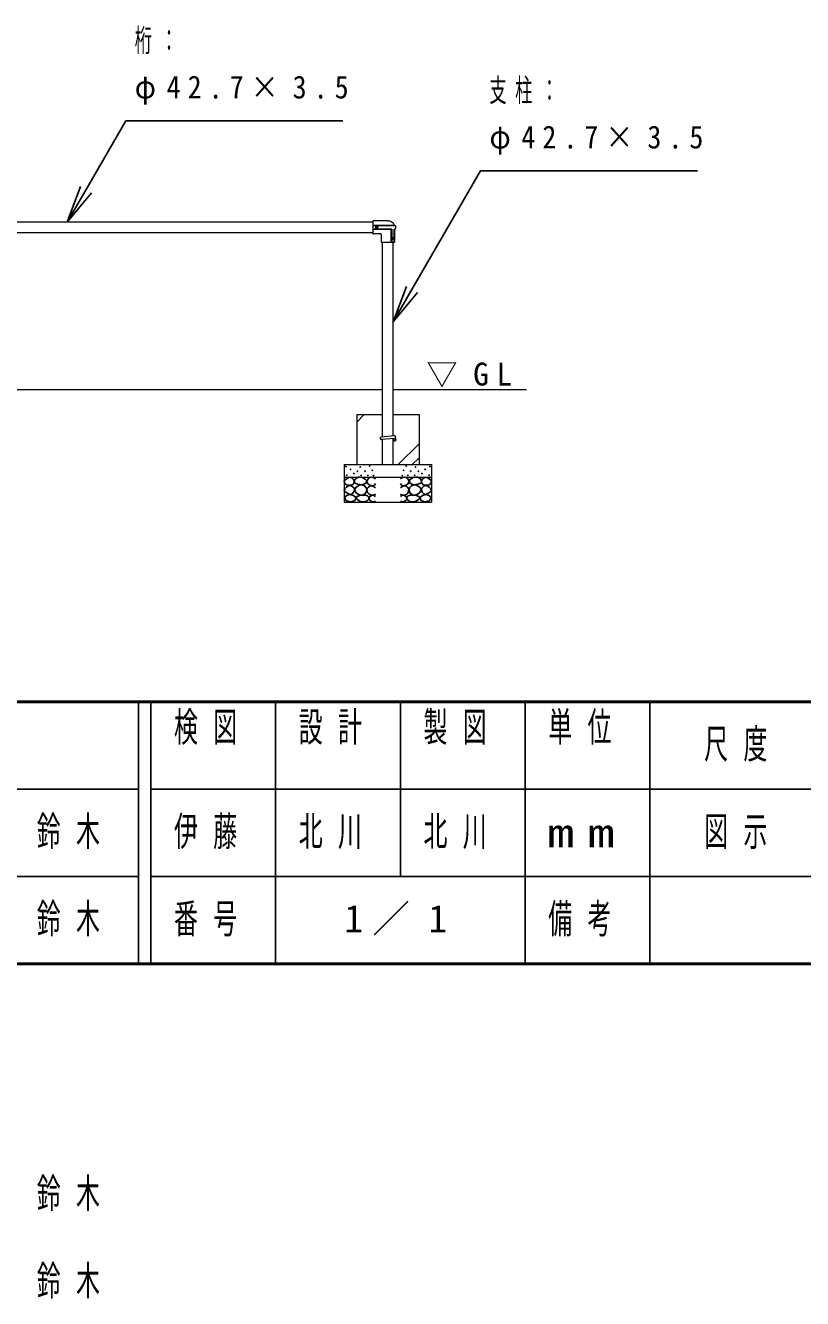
# Model space of a CAD drawing. Units: millimetres, scale not verified. Extents: x -19540 to 0, y -1340 to 13350.
# Drawn here: x -12628 to -9513, y -1340 to 3759 of the extents above; entities that cross this region are included whole.
import ezdxf

# ---------------------------------------------------------------- set-up
doc = ezdxf.new("R2010")
doc.units = ezdxf.units.MM
for name, color, linetype, lineweight in [('A3図枠', 7, 'Continuous', 25), ('線', 2, 'Continuous', 25), ('補助', 2, 'Continuous', 13)]:
    doc.layers.add(name, color=color, linetype=linetype, lineweight=lineweight)
doc.layers.add('図面プロファイル', color=7, linetype='Continuous')
doc.styles.add('ＭＳ ゴシック', font='')
doc.styles.get('ＭＳ ゴシック').set_extended_font_data('MS Gothic')

msp = doc.modelspace()

# ---------------------------------------------------------------- linework, layer by layer
at = {"layer": 'A3図枠', "lineweight": 50}
for p, q in [((-19250, 1050), (0, 1050)), ((-19250, 0), (0, 0))]:
    msp.add_line(p, q, dxfattribs=at)
at = {"layer": 'A3図枠', "color": 211}
for p, q in [((-12175, 1050), (-12175, 0)), ((-12125, 1050), (-12125, 0)), ((-11625, 1050), (-11625, 350)), ((-11125, 1050), (-11125, 350)), ((-10625, 1050), (-10625, 0)), ((-10125, 1050), (-10125, 350)), ((-12125, 350), (0, 350))]:
    msp.add_line(p, q, dxfattribs=at)
at = {"layer": 'A3図枠'}
for p, q in [((-19250, 700), (-12175, 700)), ((-12125, 700), (-9375, 700)), ((-19250, 350), (-12175, 350)), ((-11625, 350), (-11625, 0)), ((-10125, 350), (-10125, 0))]:
    msp.add_line(p, q, dxfattribs=at)
at = {"layer": '線', "color": 7, "lineweight": 13}
for p, q in [((-11235, 2971.35), (-13029, 2971.35)), ((-11235, 2974.5), (-11235, 2925.5)), ((-11175, 2976.5), (-11233, 2976.5)), ((-11235, 2928.65), (-13029, 2928.65)), ((-11203.5, 2923.5), (-11233, 2923.5)), ((-11201.5, 2921.5), (-11201.5, 2892)), ((-11148.5, 2943), (-11148.5, 2892)), ((-11144.5, 2955), (-11144.5, 2945)), ((-11150.5, 2890), (-11199.5, 2890)), ((-11196.35, 2110.51), (-11196.35, 2890)), ((-11153.65, 2114.557), (-11153.65, 2890)), ((-13053.65, 2300), (-11196.35, 2300)), ((-11153.65, 2300), (-10619.748, 2300)), ((-11300, 2200), (-11300, 2000)), ((-11300, 2200), (-11196.35, 2200)), ((-11153.65, 2200), (-11050, 2200)), ((-11050, 2200), (-11050, 2000)), ((-11148.97, 2115), (-11201.972, 2109.978)), ((-11148.034, 2105), (-11201.032, 2100.022)), ((-11196.35, 2000), (-11196.35, 2100.462)), ((-11153.65, 2000), (-11153.65, 2104.472)), ((-11350, 2000), (-11350, 1850)), ((-11350, 2000), (-11000, 2000)), ((-11196.35, 2000), (-11153.65, 2000)), ((-11000, 2000), (-11000, 1850)), ((-11350, 1950), (-11000, 1950)), ((-11350, 1850), (-11000, 1850))]:
    msp.add_line(p, q, dxfattribs=at)
at = {"layer": '線'}
for p, q in [((-11146.5, 2957), (-11235, 2957)), ((-11158.959, 2943), (-11235, 2943)), ((-11161.877, 2890), (-11161.877, 2943)), ((-11158.959, 2892), (-11158.959, 2943)), ((-11146.5, 2943), (-11149.632, 2943)), ((-11149.632, 2892), (-11149.632, 2943)), ((-11196.35, 2099.495), (-11201.967, 2100.022)), ((-11148.946, 2095.047), (-11153.65, 2095.488))]:
    msp.add_line(p, q, dxfattribs=at)
at = {"layer": '線', "color": 7, "lineweight": 13}
msp.add_lwpolyline([(-11175, 2976.5), (-11171.577, 2976.278), (-11168.212, 2975.616), (-11164.96, 2974.525), (-11161.877, 2973.023), (-11158.437, 2970.686), (-11155.405, 2967.84), (-11152.855, 2964.555), (-11150.851, 2960.912), (-11149.441, 2957)], dxfattribs=at)
at = {"layer": '線'}
for points in [[(-11327.551, 1949.402), (-11334.014, 1946.862), (-11340.225, 1943.382), (-11346.083, 1939.344), (-11349.731, 1933.877), (-11348.719, 1926.294), (-11343.711, 1919.935), (-11336.845, 1917.345), (-11329.136, 1917.084), (-11321.523, 1917.688), (-11315.194, 1920.252), (-11311.442, 1925.538), (-11310.125, 1931.976), (-11310.973, 1937.181), (-11313.927, 1942.115), (-11320.087, 1946.942)], [(-11288.127, 1949.493), (-11293.032, 1948.876), (-11298.669, 1946.79), (-11306.64, 1941.002), (-11310.292, 1934.086), (-11309.417, 1930.124), (-11305.696, 1925.707), (-11296.205, 1920.934), (-11286.235, 1919.49), (-11278.885, 1919.318), (-11271.369, 1920.842), (-11263.77, 1925.456), (-11260.016, 1931.653), (-11260.986, 1936.306), (-11265.693, 1941.654), (-11276.361, 1947.861)], [(-11061.873, 1949.493), (-11056.968, 1948.876), (-11051.331, 1946.79), (-11043.36, 1941.002), (-11039.708, 1934.086), (-11040.583, 1930.124), (-11044.304, 1925.707), (-11053.795, 1920.934), (-11063.765, 1919.49), (-11071.115, 1919.318), (-11078.631, 1920.842), (-11086.23, 1925.456), (-11089.984, 1931.653), (-11089.014, 1936.306), (-11084.307, 1941.654), (-11073.639, 1947.861)], [(-11022.449, 1949.402), (-11015.986, 1946.862), (-11009.775, 1943.382), (-11003.917, 1939.344), (-11000.269, 1933.877), (-11001.281, 1926.294), (-11006.289, 1919.935), (-11013.155, 1917.345), (-11020.864, 1917.084), (-11028.477, 1917.688), (-11034.806, 1920.252), (-11038.558, 1925.538), (-11039.875, 1931.976), (-11039.027, 1937.181), (-11036.073, 1942.115), (-11029.913, 1946.942)], [(-11330.086, 1916.45), (-11335.415, 1913.657), (-11340.859, 1909.479), (-11347.308, 1902.659), (-11349.731, 1895.855), (-11346.103, 1891.027), (-11339.592, 1886.666), (-11332.954, 1882.379), (-11326.284, 1880.329), (-11318.64, 1882.776), (-11312.343, 1889.201), (-11309.236, 1897.478), (-11310.759, 1905.994), (-11318.917, 1913.245)], [(-11300.831, 1885.163), (-11288.242, 1878.307), (-11274.883, 1877.324), (-11264.599, 1884.778), (-11259.747, 1896.515), (-11262.027, 1907.293), (-11268.936, 1915.436), (-11277.761, 1918.869), (-11288.938, 1917.598), (-11302.692, 1909.543), (-11308.669, 1898.678), (-11306.034, 1891.484)], [(-11049.169, 1885.163), (-11061.758, 1878.307), (-11075.117, 1877.324), (-11085.401, 1884.778), (-11090.253, 1896.515), (-11087.973, 1907.293), (-11081.064, 1915.436), (-11072.239, 1918.869), (-11061.062, 1917.598), (-11047.308, 1909.543), (-11041.331, 1898.678), (-11043.966, 1891.484)], [(-11019.914, 1916.45), (-11014.585, 1913.657), (-11009.141, 1909.479), (-11002.692, 1902.659), (-11000.269, 1895.855), (-11003.897, 1891.027), (-11010.408, 1886.666), (-11017.046, 1882.379), (-11023.716, 1880.329), (-11031.36, 1882.776), (-11037.657, 1889.201), (-11040.764, 1897.478), (-11039.241, 1905.994), (-11031.083, 1913.245)], [(-11330.905, 1880.517), (-11342.225, 1874.498), (-11349.036, 1865.683), (-11340.549, 1854.413), (-11322.114, 1850.299), (-11307.761, 1856.41), (-11302.335, 1866.782), (-11313.117, 1875.89)], [(-11273.802, 1876.373), (-11281.337, 1876.999), (-11289.479, 1875.562), (-11298.406, 1871.504), (-11302.723, 1866.102), (-11300.037, 1861.419), (-11294.074, 1856.912), (-11287.595, 1853.068), (-11280.289, 1850.695), (-11268.44, 1850.928), (-11258.124, 1855.02), (-11253.421, 1859.827), (-11251.367, 1865.561), (-11252.427, 1870.709), (-11256.503, 1875.292), (-11264.901, 1877.832)], [(-11076.198, 1876.373), (-11068.663, 1876.999), (-11060.521, 1875.562), (-11051.594, 1871.504), (-11047.277, 1866.102), (-11049.963, 1861.419), (-11055.926, 1856.912), (-11062.405, 1853.068), (-11069.711, 1850.695), (-11081.56, 1850.928), (-11091.876, 1855.02), (-11096.579, 1859.827), (-11098.633, 1865.561), (-11097.573, 1870.709), (-11093.497, 1875.292), (-11085.099, 1877.832)], [(-11019.095, 1880.517), (-11007.775, 1874.498), (-11000.964, 1865.683), (-11009.451, 1854.413), (-11027.886, 1850.299), (-11042.239, 1856.41), (-11047.665, 1866.782), (-11036.883, 1875.89)]]:
    msp.add_lwpolyline(points, close=True, dxfattribs=at)
for points in [[(-11225, 1943.299), (-11233.427, 1948.154), (-11242.11, 1949.636), (-11247.729, 1947.948), (-11252.883, 1944.249), (-11257.355, 1938.941), (-11259.22, 1932.209), (-11255.552, 1923.439), (-11247.496, 1917), (-11239.197, 1914.621), (-11231.971, 1915.733), (-11227.921, 1919.109), (-11225, 1923.654)], [(-11125, 1943.299), (-11116.573, 1948.154), (-11107.89, 1949.636), (-11102.271, 1947.948), (-11097.117, 1944.249), (-11092.645, 1938.941), (-11090.78, 1932.209), (-11094.448, 1923.439), (-11102.504, 1917), (-11110.803, 1914.621), (-11118.029, 1915.733), (-11122.079, 1919.109), (-11125, 1923.654)], [(-11225.317, 1907.178), (-11232.457, 1912.64), (-11240.526, 1915.099), (-11247.231, 1913.875), (-11253.199, 1910.03), (-11257.592, 1904.248), (-11259.22, 1897.039), (-11256.556, 1888.431), (-11250.348, 1881.513), (-11242.709, 1877.642), (-11235.139, 1876.761), (-11229.985, 1878.2), (-11225.317, 1880.88)], [(-11124.683, 1907.178), (-11117.543, 1912.64), (-11109.474, 1915.099), (-11102.769, 1913.875), (-11096.801, 1910.03), (-11092.408, 1904.248), (-11090.78, 1897.039), (-11093.444, 1888.431), (-11099.652, 1881.513), (-11107.291, 1877.642), (-11114.861, 1876.761), (-11120.015, 1878.2), (-11124.683, 1880.88)], [(-11225, 1872.642), (-11231.018, 1875.96), (-11238.308, 1876.761), (-11247.024, 1872.427), (-11251.298, 1865.671), (-11250.686, 1862.001), (-11247.813, 1857.75), (-11240.651, 1852.278), (-11233.238, 1850.462), (-11228.942, 1851.514), (-11225, 1853.631)], [(-11125, 1872.642), (-11118.982, 1875.96), (-11111.692, 1876.761), (-11102.976, 1872.427), (-11098.702, 1865.671), (-11099.314, 1862.001), (-11102.187, 1857.75), (-11109.349, 1852.278), (-11116.762, 1850.462), (-11121.058, 1851.514), (-11125, 1853.631)]]:
    msp.add_lwpolyline(points, dxfattribs=at)
for centre, radius in [((-11220, 2950), 4), ((-11343.394, 1992.177), 1), ((-11286.044, 1989.959), 1), ((-11247.583, 1994.091), 1), ((-11102.417, 1994.091), 1), ((-11063.956, 1989.959), 1), ((-11006.606, 1992.177), 1), ((-11340.225, 1957.323), 1), ((-11324.383, 1980.77), 1), ((-11311.392, 1963.977), 1), ((-11297.451, 1973.483), 1), ((-11282.559, 1956.373), 1), ((-11266.504, 1973.549), 1), ((-11254.881, 1956.521), 1), ((-11237.582, 1977.063), 1), ((-11232.717, 1955.98), 1), ((-11117.283, 1955.98), 1), ((-11112.418, 1977.063), 1), ((-11095.119, 1956.521), 1), ((-11083.496, 1973.549), 1), ((-11067.441, 1956.373), 1), ((-11052.549, 1973.483), 1), ((-11038.608, 1963.977), 1), ((-11025.617, 1980.77), 1), ((-11009.775, 1957.323), 1)]:
    msp.add_circle(centre, radius, dxfattribs=at)
at = {"layer": '線', "color": 7, "lineweight": 13}
for centre, radius, start, end in [((-11233, 2974.5), 2, 90, 180), ((-11233, 2925.5), 2, 180, 270), ((-11203.5, 2921.5), 2, 0, 90), ((-11146.5, 2955), 2, 0, 90), ((-11146.5, 2945), 2, 270, 0), ((-11199.5, 2892), 2, 180, 270), ((-11150.5, 2892), 2, 270, 0), ((-11201.5, 2105), 5, 95.41299, 275.36563)]:
    msp.add_arc(centre, radius, start, end, dxfattribs=at)
at = {"layer": '線'}
for centre, start, end in [((-11156.959, 2892), 180, 270), ((-11151.632, 2892), 270, 0)]:
    msp.add_arc(centre, 2, start, end, dxfattribs=at)
msp.add_ellipse((-11153.62, 2905), major_axis=(0, -4.004), ratio=0.706341, dxfattribs=at)
msp.add_ellipse((-11148.481, 2100.047), major_axis=(0, 5.022), ratio=0.995579, start_param=0.32389562, end_param=6.14999861, dxfattribs=at)
at = {"layer": '線', "color": 7, "lineweight": 13}
msp.add_ellipse((-11148.5, 2110), major_axis=(0, 5.022), ratio=0.995579, start_param=3.23482892, end_param=6.3797321, dxfattribs=at)
at = {"layer": '補助', "lineweight": 25}
for p, q in [((-12384.831, 3101.254), (-12225.917, 3376.5)), ((-12225.917, 3376.5), (-12175.917, 3376.5)), ((-12175.917, 3376.5), (-11356.144, 3376.5)), ((-11078.65, 2701.254), (-10804.266, 3176.5)), ((-10804.266, 3176.5), (-10754.266, 3176.5)), ((-10754.266, 3176.5), (-9934.493, 3176.5)), ((-12406.481, 3113.754), (-12459.831, 2971.35)), ((-12459.831, 2971.35), (-12384.831, 3101.254)), ((-12363.18, 3088.754), (-12459.831, 2971.35)), ((-11100.301, 2713.754), (-11153.65, 2571.35)), ((-11153.65, 2571.35), (-11078.65, 2701.254)), ((-11056.999, 2688.754), (-11153.65, 2571.35))]:
    msp.add_line(p, q, dxfattribs=at)
at = {"layer": '補助'}
for p, q in [((-11300, 2170.384), (-11270.384, 2200)), ((-11133.625, 2000), (-11050, 2083.625)), ((-11077.498, 2000), (-11050, 2027.498))]:
    msp.add_line(p, q, dxfattribs=at)

# ---------------------------------------------------------------- texts
at = {"layer": 'A3図枠', "color": 4, "char_height": 117.3, "style": 'ＭＳ ゴシック'}
for s, insert, attachment_point in [('\\T1.64;\\W0.6;検図', (-11875, 1008.333), 2), ('\\T1.64;\\W0.6;設計', (-11375, 1008.333), 2), ('\\T1.64;\\W0.6;製図', (-10875, 1008.333), 2), ('\\T1.64;\\W0.6;単位', (-10375, 1008.333), 2), ('\\T1.64;\\W0.6;尺度', (-9750, 875), 5), ('\\T1.64;\\W0.6;図示', (-9750, 525), 5), ('\\T1.5;\\W1.35;mm', (-10375, 525), 5), ('\\T1.64;\\W0.6;番号', (-11875, 175), 5), ('\\T1.64;\\W0.6;備考', (-10375, 175), 5)]:
    msp.add_mtext(s, dxfattribs=dict(at, insert=insert, attachment_point=attachment_point))
at = {"layer": '図面プロファイル', "attachment_point": 5, "style": 'ＭＳ ゴシック'}
for s, insert, char_height in [('\\T1.64;\\W0.6;鈴木', (-12425, 525), 117.3), ('\\T1.64;\\W0.6;伊藤', (-11875, 525), 117.3), ('\\T1.64;\\W0.6;北川', (-11375, 525), 117.3), ('\\T1.64;\\W0.6;北川', (-10875, 525), 117.3), ('\\T1.64;\\W0.6;鈴木', (-12425, 175), 117.3), ('\\T1.5;1／1', (-11125, 175), 110), ('\\T1.64;\\W0.6;鈴木', (-12425, -925), 117.3), ('\\T1.64;\\W0.6;鈴木', (-12425, -1275), 117.3)]:
    msp.add_mtext(s, dxfattribs=dict(at, insert=insert, char_height=char_height))
at = {"layer": '補助', "char_height": 91.64, "style": 'ＭＳ ゴシック'}
for s, insert, attachment_point in [('\\T1.5;\\W0.55;桁：', (-12189.667, 3745.25), 1), ('\\T1.5;\\W0.9;φ42.7×3.5', (-12189.667, 3557.75), 1), ('\\T1.5;\\W0.55;支柱：', (-10768.016, 3545.25), 1), ('\\T1.5;\\W0.9;φ42.7×3.5', (-10768.016, 3357.75), 1), ('\\T1.5;▽GL', (-11020.833, 2308.333), 7)]:
    msp.add_mtext(s, dxfattribs=dict(at, insert=insert, attachment_point=attachment_point))

doc.saveas('drawing.dxf')
